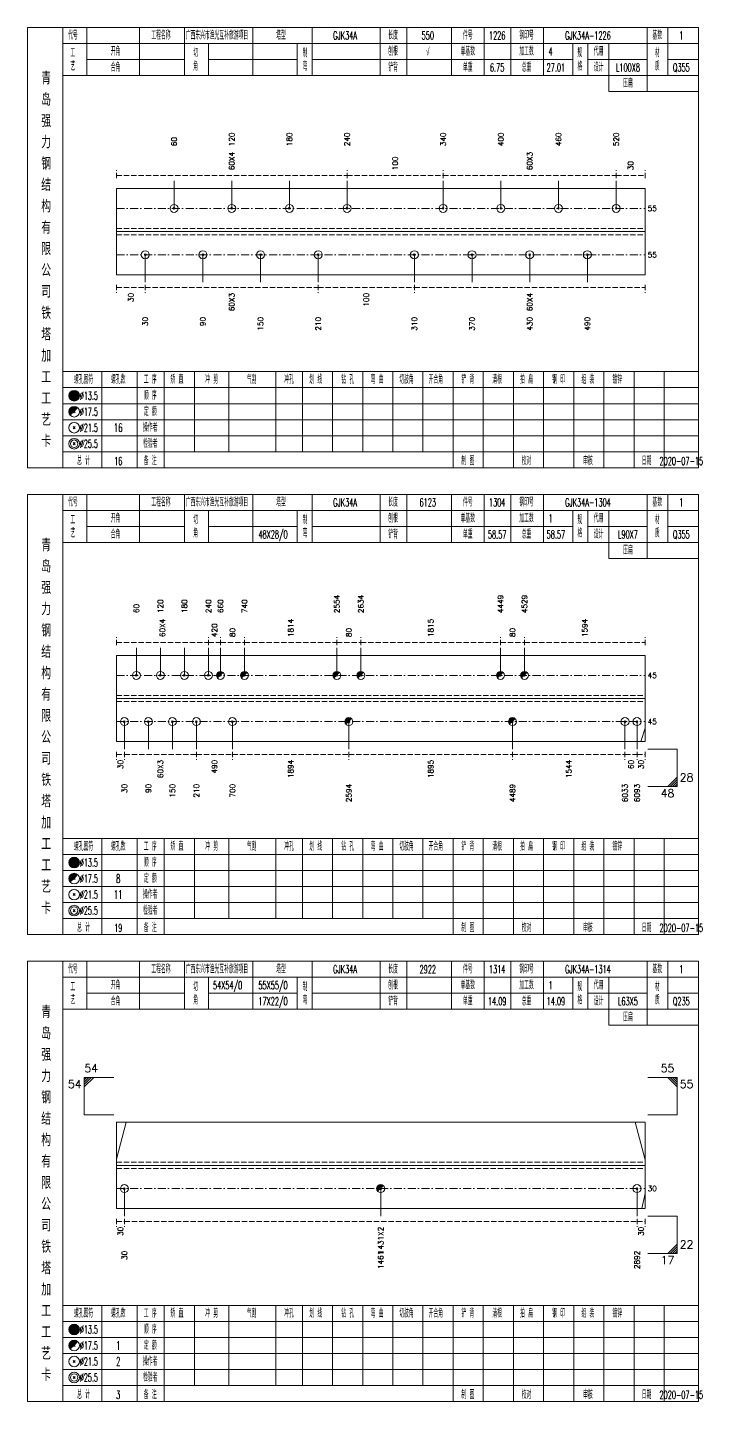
# Model space of a CAD drawing. Extents: x 0 to 2606, y -377 to 6479.
# Drawn here: x 1830 to 2083, y 700 to 1215 of the extents above; entities that cross this region are included whole.
import ezdxf
from ezdxf.enums import TextEntityAlignment as Align

# ---------------------------------------------------------------- set-up
doc = ezdxf.new("R2010")
doc.units = 0
doc.header["$MEASUREMENT"] = 0
doc.linetypes.add('一点画线', pattern=[5.2, 3, -1, 0.2, -1])
doc.linetypes.add('虚线', pattern=[2.75, 2, -0.75])
doc.layers.get('0').update_dxf_attribs({"linetype": 'CONTINUOUS', "lineweight": 25})
doc.layers.add('1', color=7, linetype='CONTINUOUS', lineweight=25)
doc.layers.add('4', color=7, linetype='CONTINUOUS', lineweight=25)
doc.styles.get("Standard").update_dxf_attribs({"font": 'simplex.shx', "width": 0.7, "height": 3, "bigfont": 'gbhzfs.shx'})

msp = doc.modelspace()

# ---------------------------------------------------------------- linework, layer by layer
at = {"color": 8, "linetype": '虚线', "lineweight": 9}
for p, q in [((1863.1, 1158.5), (1863.1, 1161.5)), ((1863.1, 1159.5), (1949.54, 1159.5)), ((1949.54, 1158.5), (1949.54, 1161.5)), ((1949.54, 1158.5), (1949.54, 1161.5)), ((1949.54, 1159.5), (1985.56, 1159.5)), ((1985.56, 1158.5), (1985.56, 1161.5)), ((1985.56, 1158.5), (1985.56, 1161.5)), ((1985.56, 1159.5), (2050.39, 1159.5)), ((2050.39, 1158.5), (2050.39, 1161.5)), ((2050.39, 1158.5), (2050.39, 1161.5)), ((2050.39, 1159.5), (2061.2, 1159.5)), ((2061.2, 1158.5), (2061.2, 1161.5)), ((1863.1, 1118.5), (1863.1, 1115.5)), ((1873.91, 1118.5), (1873.91, 1115.5)), ((1873.91, 1118.5), (1873.91, 1115.5)), ((1938.74, 1118.5), (1938.74, 1115.5)), ((1938.74, 1118.5), (1938.74, 1115.5)), ((1974.76, 1118.5), (1974.76, 1115.5)), ((1974.76, 1118.5), (1974.76, 1115.5)), ((2061.2, 1118.5), (2061.2, 1115.5)), ((1863.1, 1117.5), (1873.91, 1117.5)), ((1873.91, 1117.5), (1938.74, 1117.5)), ((1938.74, 1117.5), (1974.76, 1117.5)), ((1974.76, 1117.5), (2061.2, 1117.5)), ((1863.1, 983.5), (1863.1, 986.5)), ((1863.1, 984.5), (1897.6, 984.5)), ((1897.6, 983.5), (1897.6, 986.5)), ((1897.6, 983.5), (1897.6, 986.5)), ((1897.6, 984.5), (1902.1, 984.5)), ((1902.1, 983.5), (1902.1, 986.5)), ((1902.1, 983.5), (1902.1, 986.5)), ((1902.1, 984.5), (1911.1, 984.5)), ((1911.1, 983.5), (1911.1, 986.5)), ((1911.1, 983.5), (1911.1, 986.5)), ((1911.1, 984.5), (1945.73, 984.5)), ((1945.73, 983.5), (1945.73, 986.5)), ((1945.73, 983.5), (1945.73, 986.5)), ((1945.73, 984.5), (1954.73, 984.5)), ((1954.73, 983.5), (1954.73, 986.5)), ((1954.73, 983.5), (1954.73, 986.5)), ((1954.73, 984.5), (2007.04, 984.5)), ((2007.04, 983.5), (2007.04, 986.5)), ((2007.04, 983.5), (2007.04, 986.5)), ((2007.04, 984.5), (2016.04, 984.5)), ((2016.04, 983.5), (2016.04, 986.5)), ((2016.04, 983.5), (2016.04, 986.5)), ((2016.04, 984.5), (2061.2, 984.5)), ((2061.2, 983.5), (2061.2, 986.5)), ((1863.1, 943.5), (1863.1, 940.5)), ((1863.1, 942.5), (1866.1, 942.5)), ((1866.1, 943.5), (1866.1, 940.5)), ((1866.1, 943.5), (1866.1, 940.5)), ((1866.1, 942.5), (1893.1, 942.5)), ((1893.1, 943.5), (1893.1, 940.5)), ((1893.1, 943.5), (1893.1, 940.5)), ((1893.1, 942.5), (1906.6, 942.5)), ((1906.6, 943.5), (1906.6, 940.5)), ((1906.6, 943.5), (1906.6, 940.5)), ((1906.6, 942.5), (1950.23, 942.5)), ((1950.23, 943.5), (1950.23, 940.5)), ((1950.23, 943.5), (1950.23, 940.5)), ((1950.23, 942.5), (2011.54, 942.5)), ((2011.54, 943.5), (2011.54, 940.5)), ((2011.54, 943.5), (2011.54, 940.5)), ((2011.54, 942.5), (2053.7, 942.5)), ((2053.7, 943.5), (2053.7, 940.5)), ((2053.7, 943.5), (2053.7, 940.5)), ((2053.7, 942.5), (2058.2, 942.5)), ((2058.2, 943.5), (2058.2, 940.5)), ((2058.2, 943.5), (2058.2, 940.5)), ((2058.2, 942.5), (2061.2, 942.5)), ((2061.2, 943.5), (2061.2, 940.5)), ((1863.1, 768.5), (1863.1, 765.5)), ((1863.1, 767.5), (1866.1, 767.5)), ((1866.1, 768.5), (1866.1, 765.5)), ((1866.1, 768.5), (1866.1, 765.5)), ((1866.1, 767.5), (2058.2, 767.5)), ((2058.2, 768.5), (2058.2, 765.5)), ((2058.2, 768.5), (2058.2, 765.5)), ((2058.2, 767.5), (2061.2, 767.5)), ((2061.2, 768.5), (2061.2, 765.5))]:
    msp.add_line(p, q, dxfattribs=at)
at = {"color": 7, "linetype": 'Continuous', "lineweight": 18}
for p, q in [((1863.1, 1154.7), (1863.1, 1122.3)), ((1863.1, 1154.7), (2061.2, 1154.7)), ((2061.2, 1154.7), (2061.2, 1122.3)), ((1863.1, 1138.5), (2061.2, 1138.5)), ((1863.1, 979.67), (1863.1, 947.33)), ((1863.1, 979.67), (2061.2, 979.67)), ((2061.2, 979.67), (2061.2, 947.33)), ((1863.1, 963.5), (2061.2, 963.5)), ((1863.1, 804.69), (1863.1, 772.31)), ((1863.1, 804.69), (2061.2, 804.69)), ((2061.2, 804.69), (2061.2, 772.31)), ((1863.1, 788.5), (2061.2, 788.5))]:
    msp.add_line(p, q, dxfattribs=at)
at = {"color": 7, "linetype": 'Continuous', "lineweight": 13}
for p, q in [((1884.71, 1147.2), (1884.71, 1157.5)), ((1906.32, 1147.2), (1906.32, 1157.5)), ((1927.93, 1147.2), (1927.93, 1157.5)), ((1949.54, 1147.2), (1949.54, 1157.5)), ((1985.56, 1147.2), (1985.56, 1157.5)), ((2007.17, 1147.2), (2007.17, 1157.5)), ((2028.78, 1147.2), (2028.78, 1157.5)), ((2050.39, 1147.2), (2050.39, 1157.5)), ((1884.41, 1146.9), (1885.01, 1147.5)), ((1885.01, 1146.9), (1884.41, 1147.5)), ((1906.02, 1146.9), (1906.62, 1147.5)), ((1906.62, 1146.9), (1906.02, 1147.5)), ((1927.63, 1146.9), (1928.23, 1147.5)), ((1928.23, 1146.9), (1927.63, 1147.5)), ((1949.24, 1146.9), (1949.84, 1147.5)), ((1949.84, 1146.9), (1949.24, 1147.5)), ((1985.26, 1146.9), (1985.86, 1147.5)), ((1985.86, 1146.9), (1985.26, 1147.5)), ((2006.87, 1146.9), (2007.47, 1147.5)), ((2007.47, 1146.9), (2006.87, 1147.5)), ((2028.48, 1146.9), (2029.08, 1147.5)), ((2029.08, 1146.9), (2028.48, 1147.5)), ((2050.09, 1146.9), (2050.69, 1147.5)), ((2050.69, 1146.9), (2050.09, 1147.5)), ((1873.91, 1129.8), (1873.91, 1119.5)), ((1895.52, 1129.8), (1895.52, 1119.5)), ((1917.13, 1129.8), (1917.13, 1119.5)), ((1938.74, 1129.8), (1938.74, 1119.5)), ((1974.76, 1129.8), (1974.76, 1119.5)), ((1996.37, 1129.8), (1996.37, 1119.5)), ((2017.98, 1129.8), (2017.98, 1119.5)), ((2039.59, 1129.8), (2039.59, 1119.5)), ((1870.6, 972.17), (1870.6, 982.5)), ((1879.6, 972.17), (1879.6, 982.5)), ((1888.6, 972.17), (1888.6, 982.5)), ((1897.6, 972.17), (1897.6, 982.5)), ((1902.1, 972.17), (1902.1, 982.5)), ((1911.1, 972.17), (1911.1, 982.5)), ((1945.73, 972.17), (1945.73, 982.5)), ((1954.73, 972.17), (1954.73, 982.5)), ((2007.04, 972.17), (2007.04, 982.5)), ((2016.04, 972.17), (2016.04, 982.5)), ((1870.3, 971.87), (1870.9, 972.47)), ((1870.9, 971.87), (1870.3, 972.47)), ((1879.3, 971.87), (1879.9, 972.47)), ((1879.9, 971.87), (1879.3, 972.47)), ((1888.3, 971.87), (1888.9, 972.47)), ((1888.9, 971.87), (1888.3, 972.47)), ((1897.3, 971.87), (1897.9, 972.47)), ((1897.9, 971.87), (1897.3, 972.47)), ((1866.1, 954.83), (1866.1, 944.5)), ((1875.1, 954.83), (1875.1, 944.5)), ((1884.1, 954.83), (1884.1, 944.5)), ((1893.1, 954.83), (1893.1, 944.5)), ((1906.6, 954.83), (1906.6, 944.5)), ((1950.23, 954.83), (1950.23, 944.5)), ((2011.54, 954.83), (2011.54, 944.5)), ((2053.7, 954.83), (2053.7, 944.5)), ((2058.2, 954.83), (2058.2, 944.5)), ((2061.2, 952.36), (2059.65, 947.33)), ((2073.2, 944.5), (2062.2, 944.5)), ((2073.2, 944.5), (2073.2, 930.5)), ((2069.7, 930.5), (2073.2, 934)), ((2070.57, 930.5), (2073.2, 933.12)), ((2071.45, 930.5), (2073.2, 932.25)), ((2073.2, 930.5), (2062.2, 930.5)), ((2072.32, 930.5), (2073.2, 931.38)), ((1851.1, 821.5), (1862.1, 821.5)), ((1851.1, 807.5), (1851.1, 821.5)), ((1851.97, 821.5), (1851.1, 820.62)), ((1852.85, 821.5), (1851.1, 819.75)), ((1853.72, 821.5), (1851.1, 818.88)), ((1854.6, 821.5), (1851.1, 818)), ((2073.2, 821.5), (2062.2, 821.5)), ((2069.7, 821.5), (2073.2, 818)), ((2070.57, 821.5), (2073.2, 818.88)), ((2071.45, 821.5), (2073.2, 819.75)), ((2072.32, 821.5), (2073.2, 820.62)), ((2073.2, 807.5), (2073.2, 821.5)), ((1851.1, 807.5), (1862.1, 807.5)), ((1863.1, 790.81), (1866.76, 804.69)), ((2061.2, 790.56), (2057.47, 804.69)), ((2073.2, 807.5), (2062.2, 807.5)), ((1866.1, 779.81), (1866.1, 769.5)), ((1962.15, 779.81), (1962.15, 769.5)), ((2058.2, 779.81), (2058.2, 769.5)), ((2061.2, 777.96), (2060.05, 772.31)), ((2073.2, 769.5), (2062.2, 769.5)), ((2073.2, 769.5), (2073.2, 755.5)), ((2069.7, 755.5), (2073.2, 759)), ((2070.57, 755.5), (2073.2, 758.12)), ((2071.45, 755.5), (2073.2, 757.25)), ((2073.2, 755.5), (2062.2, 755.5)), ((2072.32, 755.5), (2073.2, 756.38))]:
    msp.add_line(p, q, dxfattribs=at)
at = {"color": 3, "linetype": '一点画线', "lineweight": 13}
for p, q in [((1863.1, 1147.2), (2061.2, 1147.2)), ((1863.1, 1129.8), (2061.2, 1129.8)), ((1863.1, 972.17), (2061.2, 972.17)), ((1863.1, 954.83), (2061.2, 954.83)), ((1863.1, 779.81), (2061.2, 779.81))]:
    msp.add_line(p, q, dxfattribs=at)
at = {"color": 1, "linetype": '虚线', "lineweight": 18}
for p, q in [((1863.1, 1139.7), (2061.2, 1139.7)), ((1863.1, 1137.3), (2061.2, 1137.3)), ((1863.1, 964.67), (2061.2, 964.67)), ((1863.1, 962.33), (2061.2, 962.33)), ((1863.1, 789.69), (2061.2, 789.69)), ((1863.1, 787.31), (2061.2, 787.31))]:
    msp.add_line(p, q, dxfattribs=at)
at = {"color": 7, "linetype": 'Continuous', "lineweight": 0}
for p, q in [((1901.8, 971.87), (1902.4, 972.47)), ((1901.8, 972.47), (1902.4, 971.87)), ((1910.8, 971.87), (1911.4, 972.47)), ((1910.8, 972.47), (1911.4, 971.87)), ((1945.43, 971.87), (1946.03, 972.47)), ((1945.43, 972.47), (1946.03, 971.87)), ((1954.43, 971.87), (1955.03, 972.47)), ((1954.43, 972.47), (1955.03, 971.87)), ((2006.74, 971.87), (2007.34, 972.47)), ((2006.74, 972.47), (2007.34, 971.87)), ((2015.74, 971.87), (2016.34, 972.47)), ((2015.74, 972.47), (2016.34, 971.87))]:
    msp.add_line(p, q, dxfattribs=at)
at = {"color": 7, "linetype": 'Continuous', "lineweight": 13}
for centre in [(1884.71, 1147.2), (1906.32, 1147.2), (1927.93, 1147.2), (1949.54, 1147.2), (1985.56, 1147.2), (2007.17, 1147.2), (2028.78, 1147.2), (2050.39, 1147.2), (1870.6, 972.17), (1879.6, 972.17), (1888.6, 972.17), (1897.6, 972.17), (1902.1, 972.17), (1911.1, 972.17), (1945.73, 972.17), (1954.73, 972.17), (2007.04, 972.17), (2016.04, 972.17)]:
    msp.add_circle(centre, 1.5, dxfattribs=at)
for centre, radius in [((1902.1, 972.17), 1.35), ((1902.1, 972.17), 1.2), ((1911.1, 972.17), 1.35), ((1911.1, 972.17), 1.2), ((1945.73, 972.17), 1.35), ((1945.73, 972.17), 1.2), ((1954.73, 972.17), 1.35), ((1954.73, 972.17), 1.2), ((2007.04, 972.17), 1.35), ((2007.04, 972.17), 1.2), ((2016.04, 972.17), 1.35), ((2016.04, 972.17), 1.2), ((1902.1, 972.17), 1.05), ((1902.1, 972.17), 0.9), ((1902.1, 972.17), 0.75), ((1902.1, 972.17), 0.6), ((1902.1, 972.17), 0.45), ((1902.1, 972.17), 0.3), ((1902.1, 972.17), 0.15), ((1911.1, 972.17), 1.05), ((1911.1, 972.17), 0.9), ((1911.1, 972.17), 0.75), ((1911.1, 972.17), 0.6), ((1911.1, 972.17), 0.45), ((1911.1, 972.17), 0.3), ((1911.1, 972.17), 0.15), ((1945.73, 972.17), 1.05), ((1945.73, 972.17), 0.9), ((1945.73, 972.17), 0.75), ((1945.73, 972.17), 0.6), ((1945.73, 972.17), 0.45), ((1945.73, 972.17), 0.3), ((1945.73, 972.17), 0.15), ((1954.73, 972.17), 1.05), ((1954.73, 972.17), 0.9), ((1954.73, 972.17), 0.75), ((1954.73, 972.17), 0.6), ((1954.73, 972.17), 0.45), ((1954.73, 972.17), 0.3), ((1954.73, 972.17), 0.15), ((2007.04, 972.17), 1.05), ((2007.04, 972.17), 0.9), ((2007.04, 972.17), 0.75), ((2007.04, 972.17), 0.6), ((2007.04, 972.17), 0.45), ((2007.04, 972.17), 0.3), ((2007.04, 972.17), 0.15), ((2016.04, 972.17), 1.05), ((2016.04, 972.17), 0.9), ((2016.04, 972.17), 0.75), ((2016.04, 972.17), 0.6), ((2016.04, 972.17), 0.45), ((2016.04, 972.17), 0.3), ((2016.04, 972.17), 0.15)]:
    msp.add_arc(centre, radius, 45, 225, dxfattribs=at)
at = {"layer": '1', "color": 7, "linetype": 'Continuous', "lineweight": 13}
for p, q in [((1873.61, 1129.5), (1874.21, 1130.1)), ((1874.21, 1129.5), (1873.61, 1130.1)), ((1895.22, 1129.5), (1895.82, 1130.1)), ((1895.82, 1129.5), (1895.22, 1130.1)), ((1916.83, 1129.5), (1917.43, 1130.1)), ((1917.43, 1129.5), (1916.83, 1130.1)), ((1938.44, 1129.5), (1939.04, 1130.1)), ((1939.04, 1129.5), (1938.44, 1130.1)), ((1974.46, 1129.5), (1975.06, 1130.1)), ((1975.06, 1129.5), (1974.46, 1130.1)), ((1996.07, 1129.5), (1996.67, 1130.1)), ((1996.67, 1129.5), (1996.07, 1130.1)), ((2017.68, 1129.5), (2018.28, 1130.1)), ((2018.28, 1129.5), (2017.68, 1130.1)), ((2039.29, 1129.5), (2039.89, 1130.1)), ((2039.89, 1129.5), (2039.29, 1130.1)), ((1865.8, 954.53), (1866.4, 955.13)), ((1866.4, 954.53), (1865.8, 955.13)), ((1874.8, 954.53), (1875.4, 955.13)), ((1875.4, 954.53), (1874.8, 955.13)), ((1883.8, 954.53), (1884.4, 955.13)), ((1884.4, 954.53), (1883.8, 955.13)), ((1892.8, 954.53), (1893.4, 955.13)), ((1893.4, 954.53), (1892.8, 955.13)), ((1906.3, 954.53), (1906.9, 955.13)), ((1906.9, 954.53), (1906.3, 955.13)), ((2053.4, 954.53), (2054, 955.13)), ((2054, 954.53), (2053.4, 955.13)), ((2057.9, 954.53), (2058.5, 955.13)), ((2058.5, 954.53), (2057.9, 955.13)), ((1865.8, 779.51), (1866.4, 780.11)), ((1866.4, 779.51), (1865.8, 780.11)), ((2057.9, 779.51), (2058.5, 780.11)), ((2058.5, 779.51), (2057.9, 780.11))]:
    msp.add_line(p, q, dxfattribs=at)
at = {"layer": '1', "color": 7, "linetype": 'Continuous', "lineweight": 18}
for p, q in [((1863.1, 1122.3), (2061.2, 1122.3)), ((1863.1, 947.33), (2061.2, 947.33)), ((1863.1, 772.31), (2061.2, 772.31))]:
    msp.add_line(p, q, dxfattribs=at)
at = {"layer": '1', "color": 7, "linetype": 'Continuous', "lineweight": 0}
for p, q in [((1949.93, 954.53), (1950.53, 955.13)), ((1949.93, 955.13), (1950.53, 954.53)), ((2011.24, 954.53), (2011.84, 955.13)), ((2011.24, 955.13), (2011.84, 954.53)), ((1961.85, 779.51), (1962.45, 780.11)), ((1961.85, 780.11), (1962.45, 779.51))]:
    msp.add_line(p, q, dxfattribs=at)
at = {"layer": '1', "color": 7, "linetype": 'Continuous', "lineweight": 13}
for centre in [(1873.91, 1129.8), (1895.52, 1129.8), (1917.13, 1129.8), (1938.74, 1129.8), (1974.76, 1129.8), (1996.37, 1129.8), (2017.98, 1129.8), (2039.59, 1129.8), (1866.1, 954.83), (1875.1, 954.83), (1884.1, 954.83), (1893.1, 954.83), (1906.6, 954.83), (1950.23, 954.83), (2011.54, 954.83), (2053.7, 954.83), (2058.2, 954.83), (1866.1, 779.81), (1962.15, 779.81), (2058.2, 779.81)]:
    msp.add_circle(centre, 1.5, dxfattribs=at)
for centre, radius in [((1950.23, 954.83), 1.35), ((1950.23, 954.83), 1.2), ((1950.23, 954.83), 1.05), ((1950.23, 954.83), 0.9), ((1950.23, 954.83), 0.75), ((1950.23, 954.83), 0.6), ((1950.23, 954.83), 0.45), ((1950.23, 954.83), 0.3), ((1950.23, 954.83), 0.15), ((2011.54, 954.83), 1.35), ((2011.54, 954.83), 1.2), ((2011.54, 954.83), 1.05), ((2011.54, 954.83), 0.9), ((2011.54, 954.83), 0.75), ((2011.54, 954.83), 0.6), ((2011.54, 954.83), 0.45), ((2011.54, 954.83), 0.3), ((2011.54, 954.83), 0.15), ((1962.15, 779.81), 1.35), ((1962.15, 779.81), 1.2), ((1962.15, 779.81), 1.05), ((1962.15, 779.81), 0.9), ((1962.15, 779.81), 0.75), ((1962.15, 779.81), 0.6), ((1962.15, 779.81), 0.45), ((1962.15, 779.81), 0.3), ((1962.15, 779.81), 0.15)]:
    msp.add_arc(centre, radius, 45, 225, dxfattribs=at)
at = {"layer": '4', "color": 1, "linetype": 'Continuous', "lineweight": 18}
for p, q in [((1843.1, 1050), (1843.1, 1215)), ((1852, 1197), (1852, 1215)), ((1871.8, 1197), (1871.8, 1215)), ((1888.6, 1197), (1888.6, 1215)), ((1914.2, 1197), (1914.2, 1215)), ((1936.5, 1197), (1936.5, 1215)), ((1962, 1197), (1962, 1215)), ((1972, 1197), (1972, 1215)), ((1988.7, 1197), (1988.7, 1215)), ((2000.9, 1197), (2000.9, 1215)), ((2010.9, 1197), (2010.9, 1215)), ((2023.1, 1197), (2023.1, 1215)), ((2062, 1191), (2062, 1215)), ((2069.8, 1197), (2069.8, 1215)), ((1843.1, 1209), (2081.2, 1209)), ((1897.6, 1197), (1897.6, 1209)), ((1930.9, 1197), (1930.9, 1209)), ((2034.2, 1197), (2034.2, 1209)), ((2039.8, 1197), (2039.8, 1209)), ((2047.6, 1191), (2047.6, 1209)), ((1852, 1203), (1888.6, 1203)), ((1897.6, 1203), (1930.9, 1203)), ((1936.5, 1203), (2034.2, 1203)), ((2039.8, 1203), (2062, 1203)), ((2069.8, 1203), (2081.2, 1203)), ((1843.1, 1197), (2081.2, 1197)), ((2047.6, 1191), (2081.2, 1191)), ((1843.1, 1086), (2081.2, 1086)), ((1857.6, 1050), (1857.6, 1086)), ((1870.9, 1050), (1870.9, 1086)), ((1881, 1050), (1881, 1086)), ((1892.4, 1056), (1892.4, 1086)), ((1905.3, 1056), (1905.3, 1086)), ((1922.9, 1056), (1922.9, 1086)), ((1932.8, 1056), (1932.8, 1086)), ((1944.1, 1056), (1944.1, 1086)), ((1955.4, 1056), (1955.4, 1086)), ((1966.7, 1056), (1966.7, 1086)), ((1977.9, 1056), (1977.9, 1086)), ((1989.3, 1056), (1989.3, 1086)), ((2000.6, 1056), (2000.6, 1086)), ((2011.9, 1056), (2011.9, 1086)), ((2023.2, 1056), (2023.2, 1086)), ((2034.5, 1056), (2034.5, 1086)), ((2045.8, 1056), (2045.8, 1086)), ((2057.1, 1056), (2057.1, 1086)), ((2068.4, 1056), (2068.4, 1086)), ((1843.1, 1080), (2081.2, 1080)), ((1843.1, 1074), (2081.2, 1074)), ((1843.1, 1068), (2081.2, 1068)), ((1843.1, 1062), (2081.2, 1062)), ((1843.1, 1056), (2081.2, 1056)), ((1989.3, 1050), (1989.3, 1056)), ((2000.6, 1050), (2000.6, 1056)), ((2011.9, 1050), (2011.9, 1056)), ((2023.2, 1050), (2023.2, 1056)), ((2034.5, 1050), (2034.5, 1056)), ((2045.8, 1050), (2045.8, 1056)), ((2057.1, 1050), (2057.1, 1056)), ((2068.4, 1050), (2068.4, 1056)), ((1843.1, 875), (1843.1, 1040)), ((1852, 1022), (1852, 1040)), ((1871.8, 1022), (1871.8, 1040)), ((1888.6, 1022), (1888.6, 1040)), ((1914.2, 1022), (1914.2, 1040)), ((1936.5, 1022), (1936.5, 1040)), ((1962, 1022), (1962, 1040)), ((1972, 1022), (1972, 1040)), ((1988.7, 1022), (1988.7, 1040)), ((2000.9, 1022), (2000.9, 1040)), ((2010.9, 1022), (2010.9, 1040)), ((2023.1, 1022), (2023.1, 1040)), ((2062, 1016), (2062, 1040)), ((2069.8, 1022), (2069.8, 1040)), ((1843.1, 1034), (2081.2, 1034)), ((1897.6, 1022), (1897.6, 1034)), ((1930.9, 1022), (1930.9, 1034)), ((2034.2, 1022), (2034.2, 1034)), ((2039.8, 1022), (2039.8, 1034)), ((2047.6, 1016), (2047.6, 1034)), ((1852, 1028), (1888.6, 1028)), ((1897.6, 1028), (1930.9, 1028)), ((1936.5, 1028), (2034.2, 1028)), ((2039.8, 1028), (2062, 1028)), ((2069.8, 1028), (2081.2, 1028)), ((1843.1, 1022), (2081.2, 1022)), ((2047.6, 1016), (2081.2, 1016)), ((1843.1, 911), (2081.2, 911)), ((1857.6, 875), (1857.6, 911)), ((1870.9, 875), (1870.9, 911)), ((1881, 875), (1881, 911)), ((1892.4, 881), (1892.4, 911)), ((1905.3, 881), (1905.3, 911)), ((1922.9, 881), (1922.9, 911)), ((1932.8, 881), (1932.8, 911)), ((1944.1, 881), (1944.1, 911)), ((1955.4, 881), (1955.4, 911)), ((1966.7, 881), (1966.7, 911)), ((1977.9, 881), (1977.9, 911)), ((1989.3, 881), (1989.3, 911)), ((2000.6, 881), (2000.6, 911)), ((2011.9, 881), (2011.9, 911)), ((2023.2, 881), (2023.2, 911)), ((2034.5, 881), (2034.5, 911)), ((2045.8, 881), (2045.8, 911)), ((2057.1, 881), (2057.1, 911)), ((2068.4, 881), (2068.4, 911)), ((1843.1, 905), (2081.2, 905)), ((1843.1, 899), (2081.2, 899)), ((1843.1, 893), (2081.2, 893)), ((1843.1, 887), (2081.2, 887)), ((1843.1, 881), (2081.2, 881)), ((1989.3, 875), (1989.3, 881)), ((2000.6, 875), (2000.6, 881)), ((2011.9, 875), (2011.9, 881)), ((2023.2, 875), (2023.2, 881)), ((2034.5, 875), (2034.5, 881)), ((2045.8, 875), (2045.8, 881)), ((2057.1, 875), (2057.1, 881)), ((2068.4, 875), (2068.4, 881)), ((1843.1, 700), (1843.1, 865)), ((1852, 847), (1852, 865)), ((1871.8, 847), (1871.8, 865)), ((1888.6, 847), (1888.6, 865)), ((1914.2, 847), (1914.2, 865)), ((1936.5, 847), (1936.5, 865)), ((1962, 847), (1962, 865)), ((1972, 847), (1972, 865)), ((1988.7, 847), (1988.7, 865)), ((2000.9, 847), (2000.9, 865)), ((2010.9, 847), (2010.9, 865)), ((2023.1, 847), (2023.1, 865)), ((2062, 841), (2062, 865)), ((2069.8, 847), (2069.8, 865)), ((1843.1, 859), (2081.2, 859)), ((1897.6, 847), (1897.6, 859)), ((1930.9, 847), (1930.9, 859)), ((2034.2, 847), (2034.2, 859)), ((2039.8, 847), (2039.8, 859)), ((2047.6, 841), (2047.6, 859)), ((1852, 853), (1888.6, 853)), ((1897.6, 853), (1930.9, 853)), ((1936.5, 853), (2034.2, 853)), ((2039.8, 853), (2062, 853)), ((2069.8, 853), (2081.2, 853)), ((1843.1, 847), (2081.2, 847)), ((2047.6, 841), (2081.2, 841)), ((1843.1, 736), (2081.2, 736)), ((1857.6, 700), (1857.6, 736)), ((1870.9, 700), (1870.9, 736)), ((1881, 700), (1881, 736)), ((1892.4, 706), (1892.4, 736)), ((1905.3, 706), (1905.3, 736)), ((1922.9, 706), (1922.9, 736)), ((1932.8, 706), (1932.8, 736)), ((1944.1, 706), (1944.1, 736)), ((1955.4, 706), (1955.4, 736)), ((1966.7, 706), (1966.7, 736)), ((1977.9, 706), (1977.9, 736)), ((1989.3, 706), (1989.3, 736)), ((2000.6, 706), (2000.6, 736)), ((2011.9, 706), (2011.9, 736)), ((2023.2, 706), (2023.2, 736)), ((2034.5, 706), (2034.5, 736)), ((2045.8, 706), (2045.8, 736)), ((2057.1, 706), (2057.1, 736)), ((2068.4, 706), (2068.4, 736)), ((1843.1, 730), (2081.2, 730)), ((1843.1, 724), (2081.2, 724)), ((1843.1, 718), (2081.2, 718)), ((1843.1, 712), (2081.2, 712)), ((1843.1, 706), (2081.2, 706)), ((1989.3, 700), (1989.3, 706)), ((2000.6, 700), (2000.6, 706)), ((2011.9, 700), (2011.9, 706)), ((2023.2, 700), (2023.2, 706)), ((2034.5, 700), (2034.5, 706)), ((2045.8, 700), (2045.8, 706)), ((2057.1, 700), (2057.1, 706)), ((2068.4, 700), (2068.4, 706))]:
    msp.add_line(p, q, dxfattribs=at)
at = {"layer": '4', "color": 7, "linetype": 'Continuous', "lineweight": 13}
for p, q in [((1847.1, 1076.8), (1847.5, 1077.2)), ((1847.5, 1076.8), (1847.1, 1077.2)), ((1846.9, 1064.6), (1847.7, 1065.4)), ((1847.7, 1064.6), (1846.9, 1065.4)), ((1846.9, 1058.6), (1847.7, 1059.4)), ((1847.7, 1058.6), (1846.9, 1059.4)), ((1847.1, 901.8), (1847.5, 902.2)), ((1847.5, 901.8), (1847.1, 902.2)), ((1846.9, 889.6), (1847.7, 890.4)), ((1847.7, 889.6), (1846.9, 890.4)), ((1846.9, 883.6), (1847.7, 884.4)), ((1847.7, 883.6), (1846.9, 884.4)), ((1847.1, 726.8), (1847.5, 727.2)), ((1847.5, 726.8), (1847.1, 727.2)), ((1846.9, 714.6), (1847.7, 715.4)), ((1847.7, 714.6), (1846.9, 715.4)), ((1846.9, 708.6), (1847.7, 709.4)), ((1847.7, 708.6), (1846.9, 709.4))]:
    msp.add_line(p, q, dxfattribs=at)
at = {"layer": '4', "color": 7, "linetype": 'Continuous', "lineweight": 0}
for p, q in [((1846.9, 1070.6), (1847.7, 1071.4)), ((1846.9, 1071.4), (1847.7, 1070.6)), ((1846.9, 895.6), (1847.7, 896.4)), ((1846.9, 896.4), (1847.7, 895.6)), ((1846.9, 720.6), (1847.7, 721.4)), ((1846.9, 721.4), (1847.7, 720.6))]:
    msp.add_line(p, q, dxfattribs=at)
at = {"layer": '4', "color": 1, "linetype": 'Continuous', "lineweight": 18}
for points in [[(1829.8, 1215), (1829.8, 1050), (2081.2, 1050), (2081.2, 1215)], [(1829.8, 1040), (1829.8, 875), (2081.2, 875), (2081.2, 1040)], [(1829.8, 865), (1829.8, 700), (2081.2, 700), (2081.2, 865)]]:
    msp.add_lwpolyline(points, close=True, dxfattribs=at)
at = {"layer": '4', "color": 7, "linetype": 'Continuous', "lineweight": 13}
for centre, radius in [((1847.3, 1077), 2), ((1847.3, 1077), 1.8), ((1847.3, 1077), 1.6), ((1847.3, 1077), 1.4), ((1847.3, 1077), 1.2), ((1847.3, 1077), 1), ((1847.3, 1077), 0.8), ((1847.3, 1077), 0.6), ((1847.3, 1077), 0.4), ((1847.3, 1077), 0.2), ((1847.3, 1071), 2), ((1847.3, 1065), 2), ((1847.3, 1059), 2), ((1847.3, 1059), 1.4), ((1847.3, 902), 2), ((1847.3, 902), 1.8), ((1847.3, 902), 1.6), ((1847.3, 902), 1.4), ((1847.3, 902), 1.2), ((1847.3, 902), 1), ((1847.3, 902), 0.8), ((1847.3, 902), 0.6), ((1847.3, 902), 0.4), ((1847.3, 902), 0.2), ((1847.3, 896), 2), ((1847.3, 890), 2), ((1847.3, 884), 2), ((1847.3, 884), 1.4), ((1847.3, 727), 2), ((1847.3, 727), 1.8), ((1847.3, 727), 1.6), ((1847.3, 727), 1.4), ((1847.3, 727), 1.2), ((1847.3, 727), 1), ((1847.3, 727), 0.8), ((1847.3, 727), 0.6), ((1847.3, 727), 0.4), ((1847.3, 727), 0.2), ((1847.3, 721), 2), ((1847.3, 715), 2), ((1847.3, 709), 2), ((1847.3, 709), 1.4)]:
    msp.add_circle(centre, radius, dxfattribs=at)
for centre, radius in [((1847.3, 1071), 1.8), ((1847.3, 1071), 1.6), ((1847.3, 1071), 1.4), ((1847.3, 1071), 1.2), ((1847.3, 1071), 1), ((1847.3, 1071), 0.8), ((1847.3, 1071), 0.6), ((1847.3, 1071), 0.4), ((1847.3, 1071), 0.2), ((1847.3, 896), 1.8), ((1847.3, 896), 1.6), ((1847.3, 896), 1.4), ((1847.3, 896), 1.2), ((1847.3, 896), 1), ((1847.3, 896), 0.8), ((1847.3, 896), 0.6), ((1847.3, 896), 0.4), ((1847.3, 896), 0.2), ((1847.3, 721), 1.8), ((1847.3, 721), 1.6), ((1847.3, 721), 1.4), ((1847.3, 721), 1.2), ((1847.3, 721), 1), ((1847.3, 721), 0.8), ((1847.3, 721), 0.6), ((1847.3, 721), 0.4), ((1847.3, 721), 0.2)]:
    msp.add_arc(centre, radius, 45, 225, dxfattribs=at)

# ---------------------------------------------------------------- texts
at = {"color": 7, "linetype": 'Continuous', "lineweight": 13}
for s, p in [('120', (1906.32, 1170.5)), ('180', (1927.93, 1170.5)), ('240', (1949.54, 1170.5)), ('340', (1985.56, 1170.5)), ('400', (2007.17, 1170.5)), ('460', (2028.78, 1170.5)), ('520', (2050.39, 1170.5)), ('60', (1884.71, 1170.5)), ('120', (1879.6, 995.5)), ('180', (1888.6, 995.5)), ('240', (1897.6, 995.5)), ('660', (1902.1, 995.5)), ('740', (1911.1, 995.5)), ('2554', (1945.73, 995.5)), ('2634', (1954.73, 995.5)), ('4449', (2007.04, 995.5)), ('4529', (2016.04, 995.5)), ('60', (1870.6, 995.5))]:
    msp.add_text(s, height=2, rotation=90, dxfattribs=at).set_placement(p, align=Align.MIDDLE_LEFT)
at = {"color": 8, "linetype": 'Continuous', "lineweight": 9}
for s, p in [('60X4', (1906.32, 1161.5)), ('100', (1967.55, 1161.5)), ('60X3', (2017.98, 1161.5)), ('30', (2055.8, 1161.5)), ('60X4', (1880.35, 986.5)), ('420', (1899.85, 986.5)), ('80', (1906.6, 986.5)), ('1814', (1928.42, 986.5)), ('80', (1950.23, 986.5)), ('1815', (1980.89, 986.5)), ('80', (2011.54, 986.5)), ('1594', (2038.62, 986.5))]:
    msp.add_text(s, height=2, rotation=90, dxfattribs=at).set_placement(p, align=Align.MIDDLE_LEFT)
at = {"color": 7, "linetype": 'Continuous', "lineweight": 13}
for s, p in [('55', (2062.2, 1147.2)), ('55', (2062.2, 1129.8)), ('45', (2062.2, 972.17)), ('45', (2062.2, 954.83)), ('30', (2062.2, 779.81))]:
    msp.add_text(s, height=2, dxfattribs=at).set_placement(p, align=Align.MIDDLE_LEFT)
at = {"color": 8, "linetype": 'Continuous', "lineweight": 9}
for s, p in [('30', (1868.5, 1115.5)), ('60X3', (1906.32, 1115.5)), ('100', (1956.75, 1115.5)), ('60X4', (2017.98, 1115.5)), ('30', (1864.6, 940.5)), ('60X3', (1879.6, 940.5)), ('490', (1899.85, 940.5)), ('1894', (1928.42, 940.5)), ('1895', (1980.89, 940.5)), ('1544', (2032.62, 940.5)), ('60', (2055.95, 940.5)), ('30', (2059.7, 940.5)), ('30', (1864.6, 765.5)), ('1431X2', (1962.15, 765.5)), ('30', (2059.7, 765.5))]:
    msp.add_text(s, height=2, rotation=90, dxfattribs=at).set_placement(p, align=Align.MIDDLE_RIGHT)
at = {"color": 7, "linetype": 'Continuous', "lineweight": 13}
for s, p in [('28', (2074.2, 931.5)), ('54', (1851.1, 822.5)), ('22', (2074.2, 756.5))]:
    msp.add_text(s, height=3, dxfattribs=at).set_placement(p, align=Align.BOTTOM_LEFT)
for s, p in [('48', (2072.2, 929.5)), ('54', (1850.1, 820.5)), ('17', (2072.2, 754.5))]:
    msp.add_text(s, height=3, dxfattribs=at).set_placement(p, align=Align.TOP_RIGHT)
msp.add_text('55', height=3, dxfattribs=at).set_placement((2072.2, 822.5), align=Align.BOTTOM_RIGHT)
msp.add_text('55', height=3, dxfattribs=at).set_placement((2074.2, 820.5), align=Align.TOP_LEFT)
at = {"layer": '1', "color": 7, "linetype": 'Continuous', "lineweight": 13}
for s, p in [('30', (1873.91, 1106.5)), ('90', (1895.52, 1106.5)), ('150', (1917.13, 1106.5)), ('210', (1938.74, 1106.5)), ('310', (1974.76, 1106.5)), ('370', (1996.37, 1106.5)), ('430', (2017.98, 1106.5)), ('490', (2039.59, 1106.5)), ('30', (1866.1, 931.5)), ('90', (1875.1, 931.5)), ('150', (1884.1, 931.5)), ('210', (1893.1, 931.5)), ('700', (1906.6, 931.5)), ('2594', (1950.23, 931.5)), ('4489', (2011.54, 931.5)), ('6033', (2053.7, 931.5)), ('6093', (2058.2, 931.5)), ('30', (1866.1, 756.5)), ('1461', (1962.15, 756.5)), ('2892', (2058.2, 756.5))]:
    msp.add_text(s, height=2, rotation=90, dxfattribs=at).set_placement(p, align=Align.MIDDLE_RIGHT)
at = {"layer": '4', "color": 1, "linetype": 'Continuous', "lineweight": 13}
for s, height, width, p in [('代号', 3, 0.6, (1846.8, 1212)), ('工程名称', 3, 0.6, (1879.8, 1212)), ('广西东兴市渔光互补旅游项目', 3, 0.6, (1900.8, 1212)), ('塔型', 3, 0.6, (1924.8, 1212)), ('GJK34A', 3, 0.6, (1948.8, 1212)), ('长度', 3, 0.6, (1966.8, 1212)), ('550', 3, 0.6, (1979.8, 1212)), ('件号', 3, 0.6, (1994.8, 1212)), ('1226', 3, 0.6, (2005.8, 1212)), ('钢印号', 3, 0.6, (2016.8, 1212)), ('GJK34A-1226', 3, 0.6, (2039.8, 1212)), ('基数', 3, 0.6, (2065.8, 1212)), ('1', 3, 0.6, (2074.8, 1212)), ('工', 3, 0.6, (1846.8, 1205.4)), ('开角', 3, 0.6, (1862.8, 1206)), ('切', 3, 0.6, (1892.8, 1205.4)), ('制', 3, 0.6, (1933.8, 1205.4)), ('刨根', 3, 0.6, (1966.8, 1206)), ('√', 3, 0.6, (1979.8, 1206)), ('单基数', 3, 0.6, (1994.8, 1206)), ('加工数', 3, 0.6, (2016.8, 1206)), ('4', 3, 0.6, (2025.8, 1206)), ('规', 3, 0.6, (2036.8, 1205.4)), ('代用', 3, 0.6, (2043.8, 1206)), ('材', 3, 0.6, (2065.8, 1205.4)), ('艺', 3, 0.6, (1846.8, 1200.4)), ('合角', 3, 0.6, (1862.8, 1200)), ('角', 3, 0.6, (1892.8, 1200.4)), ('弯', 3, 0.6, (1933.8, 1200.4)), ('铲背', 3, 0.6, (1966.8, 1200)), ('单重', 3, 0.6, (1994.8, 1200)), ('6.75', 3, 0.6, (2005.8, 1200)), ('总重', 3, 0.6, (2016.8, 1200)), ('27.01', 3, 0.6, (2027.8, 1200)), ('格', 3, 0.6, (2036.8, 1200.4)), ('设计', 3, 0.6, (2043.8, 1200)), ('L100X8', 3, 0.6, (2054.8, 1200)), ('质', 3, 0.6, (2065.8, 1200.4)), ('Q355', 3, 0.6, (2074.8, 1200)), ('青', 4.6, 0.8, (1836.8, 1196)), ('压扁', 3, 0.6, (2054.8, 1194)), ('岛', 4.6, 0.8, (1836.8, 1188)), ('强', 4.6, 0.8, (1836.8, 1180)), ('力', 4.6, 0.8, (1836.8, 1172)), ('钢', 4.6, 0.8, (1836.8, 1164)), ('结', 4.6, 0.8, (1836.8, 1156)), ('构', 4.6, 0.8, (1836.8, 1148)), ('有', 4.6, 0.8, (1836.8, 1140)), ('限', 4.6, 0.8, (1836.8, 1132)), ('公', 4.6, 0.8, (1836.8, 1124)), ('司', 4.6, 0.8, (1836.8, 1116)), ('铁', 4.6, 0.8, (1836.8, 1108)), ('塔', 4.6, 0.8, (1836.8, 1100)), ('加', 4.6, 0.8, (1836.8, 1092)), ('工', 4.6, 0.8, (1836.8, 1084)), ('螺孔图符', 3, 0.6, (1850.8, 1083)), ('螺孔数', 3, 0.6, (1863.8, 1083)), ('工 序', 3, 0.6, (1875.8, 1083)), ('矫 直', 3, 0.6, (1885.8, 1083)), ('冲 剪', 3, 0.6, (1898.8, 1083)), ('气割', 3, 0.6, (1913.8, 1083)), ('冲孔', 3, 0.6, (1927.8, 1083)), ('划 线', 3, 0.6, (1937.8, 1083)), ('钻 孔', 3, 0.6, (1949.8, 1083)), ('弯 曲', 3, 0.6, (1960.8, 1083)), ('切肢角', 3, 0.6, (1971.8, 1083)), ('开合角', 3, 0.6, (1982.8, 1083)), ('铲 背', 3, 0.6, (1994.8, 1083)), ('清根', 3, 0.6, (2005.8, 1083)), ('拍 扁', 3, 0.6, (2016.8, 1083)), ('钢 印', 3, 0.6, (2028.8, 1083)), ('组 装', 3, 0.6, (2039.8, 1083)), ('镀锌', 3, 0.6, (2050.8, 1083)), ('工', 4.6, 0.8, (1836.8, 1076)), ('%%C13.5', 3, 0.5, (1852.8, 1077)), ('顺 序', 3, 0.6, (1875.8, 1077)), ('%%C17.5', 3, 0.5, (1852.8, 1071)), ('定 额', 3, 0.6, (1875.8, 1071)), ('艺', 4.6, 0.8, (1836.8, 1068)), ('%%C21.5', 3, 0.5, (1852.8, 1065)), ('16', 3.2, 0.6, (1863.8, 1065)), ('操作者', 3, 0.6, (1875.8, 1065)), ('卡', 4.6, 0.8, (1836.8, 1060)), ('%%C25.5', 3, 0.5, (1852.8, 1059)), ('检验者', 3, 0.6, (1875.8, 1059)), ('总 计', 3, 0.6, (1850.8, 1052.5)), ('16', 3, 0.6, (1863.8, 1052.5)), ('备 注', 3, 0.6, (1875.8, 1052.5)), ('制 图', 3, 0.6, (1994.8, 1052.5)), ('校对', 3, 0.6, (2016.8, 1052.5)), ('审核', 3, 0.6, (2039.8, 1052.5)), ('日期', 3, 0.6, (2061.8, 1052.5)), ('2020-07-15', 3, 0.6, (2074.8, 1052.5)), ('代号', 3, 0.6, (1846.8, 1037)), ('工程名称', 3, 0.6, (1879.8, 1037)), ('广西东兴市渔光互补旅游项目', 3, 0.6, (1900.8, 1037)), ('塔型', 3, 0.6, (1924.8, 1037)), ('GJK34A', 3, 0.6, (1948.8, 1037)), ('长度', 3, 0.6, (1966.8, 1037)), ('6123', 3, 0.6, (1979.8, 1037)), ('件号', 3, 0.6, (1994.8, 1037)), ('1304', 3, 0.6, (2005.8, 1037)), ('钢印号', 3, 0.6, (2016.8, 1037)), ('GJK34A-1304', 3, 0.6, (2039.8, 1037)), ('基数', 3, 0.6, (2065.8, 1037)), ('1', 3, 0.6, (2074.8, 1037)), ('工', 3, 0.6, (1846.8, 1030.4)), ('开角', 3, 0.6, (1862.8, 1031)), ('切', 3, 0.6, (1892.8, 1030.4)), ('制', 3, 0.6, (1933.8, 1030.4)), ('刨根', 3, 0.6, (1966.8, 1031)), ('单基数', 3, 0.6, (1994.8, 1031)), ('加工数', 3, 0.6, (2016.8, 1031)), ('1', 3, 0.6, (2025.8, 1031)), ('规', 3, 0.6, (2036.8, 1030.4)), ('代用', 3, 0.6, (2043.8, 1031)), ('材', 3, 0.6, (2065.8, 1030.4)), ('艺', 3, 0.6, (1846.8, 1025.4)), ('合角', 3, 0.6, (1862.8, 1025)), ('角', 3, 0.6, (1892.8, 1025.4)), ('48X28/0', 3, 0.6, (1921.8, 1025)), ('弯', 3, 0.6, (1933.8, 1025.4)), ('铲背', 3, 0.6, (1966.8, 1025)), ('单重', 3, 0.6, (1994.8, 1025)), ('58.57', 3, 0.6, (2005.8, 1025)), ('总重', 3, 0.6, (2016.8, 1025)), ('58.57', 3, 0.6, (2027.8, 1025)), ('格', 3, 0.6, (2036.8, 1025.4)), ('设计', 3, 0.6, (2043.8, 1025)), ('L90X7', 3, 0.6, (2054.8, 1025)), ('质', 3, 0.6, (2065.8, 1025.4)), ('Q355', 3, 0.6, (2074.8, 1025)), ('青', 4.6, 0.8, (1836.8, 1021)), ('压扁', 3, 0.6, (2054.8, 1019)), ('岛', 4.6, 0.8, (1836.8, 1013)), ('强', 4.6, 0.8, (1836.8, 1005)), ('力', 4.6, 0.8, (1836.8, 997)), ('钢', 4.6, 0.8, (1836.8, 989)), ('结', 4.6, 0.8, (1836.8, 981)), ('构', 4.6, 0.8, (1836.8, 973)), ('有', 4.6, 0.8, (1836.8, 965)), ('限', 4.6, 0.8, (1836.8, 957)), ('公', 4.6, 0.8, (1836.8, 949)), ('司', 4.6, 0.8, (1836.8, 941)), ('铁', 4.6, 0.8, (1836.8, 933)), ('塔', 4.6, 0.8, (1836.8, 925)), ('加', 4.6, 0.8, (1836.8, 917)), ('工', 4.6, 0.8, (1836.8, 909)), ('螺孔图符', 3, 0.6, (1850.8, 908)), ('螺孔数', 3, 0.6, (1863.8, 908)), ('工 序', 3, 0.6, (1875.8, 908)), ('矫 直', 3, 0.6, (1885.8, 908)), ('冲 剪', 3, 0.6, (1898.8, 908)), ('气割', 3, 0.6, (1913.8, 908)), ('冲孔', 3, 0.6, (1927.8, 908)), ('划 线', 3, 0.6, (1937.8, 908)), ('钻 孔', 3, 0.6, (1949.8, 908)), ('弯 曲', 3, 0.6, (1960.8, 908)), ('切肢角', 3, 0.6, (1971.8, 908)), ('开合角', 3, 0.6, (1982.8, 908)), ('铲 背', 3, 0.6, (1994.8, 908)), ('清根', 3, 0.6, (2005.8, 908)), ('拍 扁', 3, 0.6, (2016.8, 908)), ('钢 印', 3, 0.6, (2028.8, 908)), ('组 装', 3, 0.6, (2039.8, 908)), ('镀锌', 3, 0.6, (2050.8, 908)), ('工', 4.6, 0.8, (1836.8, 901)), ('%%C13.5', 3, 0.5, (1852.8, 902)), ('顺 序', 3, 0.6, (1875.8, 902)), ('%%C17.5', 3, 0.5, (1852.8, 896)), ('8', 3.2, 0.6, (1863.8, 896)), ('定 额', 3, 0.6, (1875.8, 896)), ('艺', 4.6, 0.8, (1836.8, 893)), ('%%C21.5', 3, 0.5, (1852.8, 890)), ('11', 3.2, 0.6, (1863.8, 890)), ('操作者', 3, 0.6, (1875.8, 890)), ('卡', 4.6, 0.8, (1836.8, 885)), ('检验者', 3, 0.6, (1875.8, 884)), ('%%C25.5', 3, 0.5, (1852.8, 884)), ('总 计', 3, 0.6, (1850.8, 877.5)), ('19', 3, 0.6, (1863.8, 877.5)), ('备 注', 3, 0.6, (1875.8, 877.5)), ('制 图', 3, 0.6, (1994.8, 877.5)), ('校对', 3, 0.6, (2016.8, 877.5)), ('审核', 3, 0.6, (2039.8, 877.5)), ('日期', 3, 0.6, (2061.8, 877.5)), ('2020-07-15', 3, 0.6, (2074.8, 877.5)), ('代号', 3, 0.6, (1846.8, 862)), ('工程名称', 3, 0.6, (1879.8, 862)), ('广西东兴市渔光互补旅游项目', 3, 0.6, (1900.8, 862)), ('塔型', 3, 0.6, (1924.8, 862)), ('GJK34A', 3, 0.6, (1948.8, 862)), ('长度', 3, 0.6, (1966.8, 862)), ('2922', 3, 0.6, (1979.8, 862)), ('件号', 3, 0.6, (1994.8, 862)), ('1314', 3, 0.6, (2005.8, 862)), ('钢印号', 3, 0.6, (2016.8, 862)), ('GJK34A-1314', 3, 0.6, (2039.8, 862)), ('基数', 3, 0.6, (2065.8, 862)), ('1', 3, 0.6, (2074.8, 862)), ('工', 3, 0.6, (1846.8, 855.4)), ('开角', 3, 0.6, (1862.8, 856)), ('切', 3, 0.6, (1892.8, 855.4)), ('54X54/0', 3, 0.6, (1904.8, 856)), ('55X55/0', 3, 0.6, (1921.8, 856)), ('制', 3, 0.6, (1933.8, 855.4)), ('刨根', 3, 0.6, (1966.8, 856)), ('单基数', 3, 0.6, (1994.8, 856)), ('加工数', 3, 0.6, (2016.8, 856)), ('1', 3, 0.6, (2025.8, 856)), ('规', 3, 0.6, (2036.8, 855.4)), ('代用', 3, 0.6, (2043.8, 856)), ('材', 3, 0.6, (2065.8, 855.4)), ('艺', 3, 0.6, (1846.8, 850.4)), ('合角', 3, 0.6, (1862.8, 850)), ('角', 3, 0.6, (1892.8, 850.4)), ('17X22/0', 3, 0.6, (1921.8, 850)), ('弯', 3, 0.6, (1933.8, 850.4)), ('铲背', 3, 0.6, (1966.8, 850)), ('单重', 3, 0.6, (1994.8, 850)), ('14.09', 3, 0.6, (2005.8, 850)), ('总重', 3, 0.6, (2016.8, 850)), ('14.09', 3, 0.6, (2027.8, 850)), ('格', 3, 0.6, (2036.8, 850.4)), ('设计', 3, 0.6, (2043.8, 850)), ('L63X5', 3, 0.6, (2054.8, 850)), ('质', 3, 0.6, (2065.8, 850.4)), ('Q235', 3, 0.6, (2074.8, 850)), ('青', 4.6, 0.8, (1836.8, 846)), ('压扁', 3, 0.6, (2054.8, 844)), ('岛', 4.6, 0.8, (1836.8, 838)), ('强', 4.6, 0.8, (1836.8, 830)), ('力', 4.6, 0.8, (1836.8, 822)), ('钢', 4.6, 0.8, (1836.8, 814)), ('结', 4.6, 0.8, (1836.8, 806)), ('构', 4.6, 0.8, (1836.8, 798)), ('有', 4.6, 0.8, (1836.8, 790)), ('限', 4.6, 0.8, (1836.8, 782)), ('公', 4.6, 0.8, (1836.8, 774)), ('司', 4.6, 0.8, (1836.8, 766)), ('铁', 4.6, 0.8, (1836.8, 758)), ('塔', 4.6, 0.8, (1836.8, 750)), ('加', 4.6, 0.8, (1836.8, 742)), ('工', 4.6, 0.8, (1836.8, 734)), ('螺孔图符', 3, 0.6, (1850.8, 733)), ('螺孔数', 3, 0.6, (1863.8, 733)), ('工 序', 3, 0.6, (1875.8, 733)), ('矫 直', 3, 0.6, (1885.8, 733)), ('冲 剪', 3, 0.6, (1898.8, 733)), ('气割', 3, 0.6, (1913.8, 733)), ('冲孔', 3, 0.6, (1927.8, 733)), ('划 线', 3, 0.6, (1937.8, 733)), ('钻 孔', 3, 0.6, (1949.8, 733)), ('弯 曲', 3, 0.6, (1960.8, 733)), ('切肢角', 3, 0.6, (1971.8, 733)), ('开合角', 3, 0.6, (1982.8, 733)), ('铲 背', 3, 0.6, (1994.8, 733)), ('清根', 3, 0.6, (2005.8, 733)), ('拍 扁', 3, 0.6, (2016.8, 733)), ('钢 印', 3, 0.6, (2028.8, 733)), ('组 装', 3, 0.6, (2039.8, 733)), ('镀锌', 3, 0.6, (2050.8, 733)), ('工', 4.6, 0.8, (1836.8, 726)), ('%%C13.5', 3, 0.5, (1852.8, 727)), ('顺 序', 3, 0.6, (1875.8, 727)), ('%%C17.5', 3, 0.5, (1852.8, 721)), ('1', 3.2, 0.6, (1863.8, 721)), ('定 额', 3, 0.6, (1875.8, 721)), ('艺', 4.6, 0.8, (1836.8, 718)), ('%%C21.5', 3, 0.5, (1852.8, 715)), ('2', 3.2, 0.6, (1863.8, 715)), ('操作者', 3, 0.6, (1875.8, 715)), ('卡', 4.6, 0.8, (1836.8, 710)), ('检验者', 3, 0.6, (1875.8, 709)), ('%%C25.5', 3, 0.5, (1852.8, 709)), ('总 计', 3, 0.6, (1850.8, 702.5)), ('3', 3, 0.6, (1863.8, 702.5)), ('备 注', 3, 0.6, (1875.8, 702.5)), ('制 图', 3, 0.6, (1994.8, 702.5)), ('校对', 3, 0.6, (2016.8, 702.5)), ('审核', 3, 0.6, (2039.8, 702.5)), ('日期', 3, 0.6, (2061.8, 702.5)), ('2020-07-15', 3, 0.6, (2074.8, 702.5))]:
    msp.add_text(s, height=height, dxfattribs=dict(at, width=width)).set_placement(p, align=Align.MIDDLE_CENTER)

doc.saveas('drawing.dxf')
